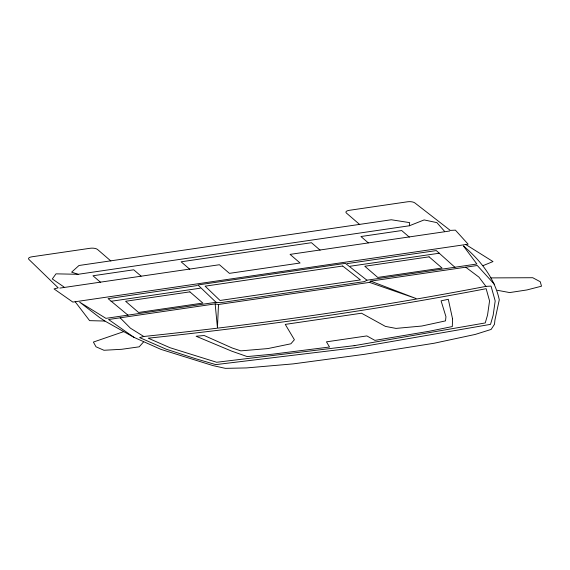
<?xml version="1.0" encoding="UTF-8"?>
<svg xmlns="http://www.w3.org/2000/svg" width="570" height="570" viewBox="0 0 570 570"><rect width="100%" height="100%" fill="white"/><g stroke="black" fill="none" stroke-linecap="round" stroke-linejoin="round"><path stroke-width="0.85" d="M369.524 282.385L370.7 281.117L416.064 298.53L369.524 282.385L218.495 304.501L217.441 327.622L215.147 303.895L108.557 319.506L133.971 337.355L160.932 349.374L212.767 365.541L225.364 368.355L246.461 367.928L293.172 363.888L364.529 354.312L434.155 343.24L475.316 334.412L491.133 329.432L494.496 324.28L494.931 320.084L499.277 299.82C494.689 278.01 480.097 260.034 463.417 245.941L476.869 264.017L366.916 280.198L364.501 281.594L220.505 302.684L216.023 302.299L105.913 318.345L79.657 302.15L99.771 317.682L104.887 321.045L133.971 337.355M409.353 225.777L409.68 222.635L391.262 219.756L79.002 265.492L71.635 272.147L78.09 274.298L409.353 225.777L424.13 219.927L436.891 222.628L444.514 231.278M143.391 342.15L139.194 346.824L121.731 349.289L103.954 350.272L96.009 346.795L93.395 342.064L123.562 331.683M482.94 265.677L493 261.573L465.825 244.544M143.775 336.485L139.614 337.583L166.084 349.161L195.724 358.758L215.766 364.608L356.72 347.572L490.521 324.366L493.164 315.196L495.195 300.96L491.048 286.112L485.918 286.375C372.666 308.142 258.466 324.487 143.775 336.485L130.402 328.163L120.199 317.861M354.162 345.677L485.255 322.934L487.564 314.939L489.559 300.917L486.146 288.698C374.283 310.166 261.488 326.311 148.207 338.188L170.002 347.721L216.671 362.271L354.775 345.584M59.857 288.099L219.421 264.729L229.418 273.358L300.077 263.005L290.08 254.384L449.645 231.014M197.241 285.556L108.093 298.644L128.036 315.224M347.073 263.611L436.292 250.579L454.981 267.344M111.057 301.288L200.205 288.199M350.208 266.233L439.427 253.201M370.7 281.117L477.282 265.506L494.61 284.537M490.756 277.904L532.729 277.718L540.253 281.737L541.5 286.19L526.937 289.945L509.658 292.574L497.418 290.301M78.09 274.298L56.002 273.842L52.305 278.958L64.018 287.002M104.887 321.045L89.611 320.646L75.176 301.758M215.147 303.895L218.495 304.501M465.768 267.252L478.928 277.12L485.918 286.375M366.916 280.198L345.399 263.347L197.911 284.95L216.023 302.299M409.324 237.134L401.693 230.551L360.938 236.522L368.284 242.863M359.727 224.544L346.375 213.023A5.615 2.088 1.1 0 1 349.26 210.316L407.522 201.787A5.615 2.088 1.1 0 1 414.825 202.899L450.272 230.401L455.401 230.138L468.134 244.195L72.846 302.086L54.036 288.919L58.197 287.822L28.885 259.421A5.615 2.088 1.1 0 1 31.863 256.806L90.124 248.271A5.615 2.088 1.1 0 1 97.527 249.468L110.872 260.989M320.105 250.166L311.462 242.706L181.118 261.801L189.76 269.254M141.082 276.137L133.736 269.795L92.974 275.759L100.605 282.349M452.537 318.787L452.309 326.56L429.666 331.17L374.91 340.376L366.866 335.922L326.439 341.843L329.546 347.016L272.446 354.198L247.23 356.592L231.669 351.134L196.101 336.243L204.231 335.516L232.197 347.992L240.811 350.863L267.907 348.569L290.871 343.796L294.398 339.727L285.257 324.387L361.515 313.215L385.42 326.396L395.986 328.406L421.743 326.04L445.519 320.882L445.947 316.692L441.08 300.825L448.298 299.307L452.537 318.787M342.698 266.019L205.122 286.168L220.048 300.476L360.44 279.913L342.698 266.019M189.881 291.861L125.6 301.274L138.567 312.467L202.842 303.055L189.881 291.861M429.075 256.828L364.8 266.247L377.76 277.433L442.042 268.021L429.075 256.828"/></g></svg>
